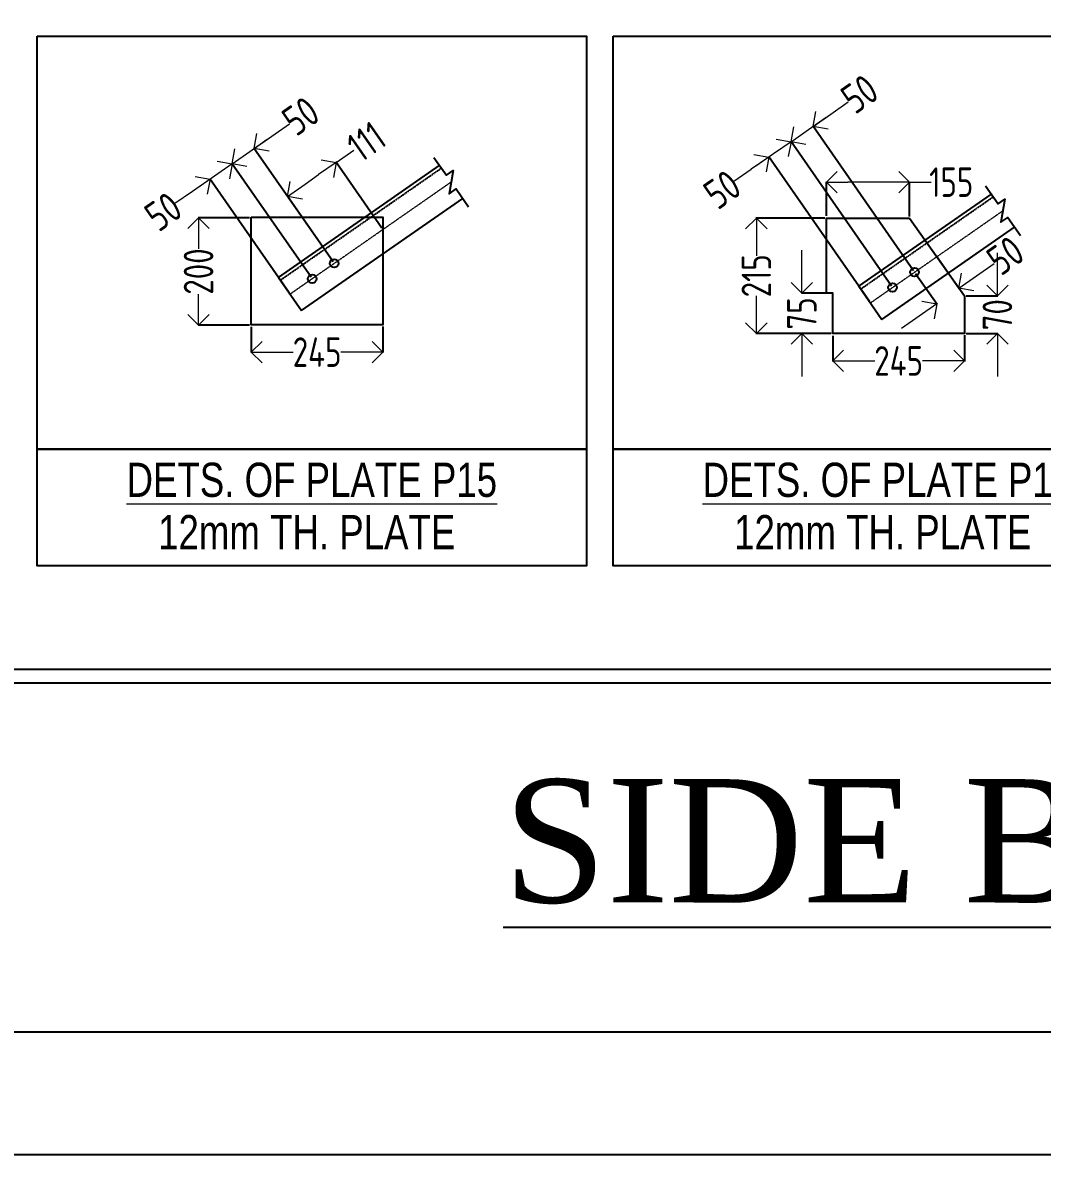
# Model space of a CAD drawing. Header units: millimetres. Extents: x 3470347 to 5996549, y -3470518 to 17149644.
# Drawn here: x 4844489 to 4851320, y 6791073 to 6798657 of the extents above; entities that cross this region are included whole.
import ezdxf
from ezdxf.enums import TextEntityAlignment as Align

# ---------------------------------------------------------------- set-up
doc = ezdxf.new("R2010")
doc.units = ezdxf.units.MM
doc.header["$MEASUREMENT"] = 0
doc.header["$PDMODE"] = 35
doc.header["$PDSIZE"] = -5
doc.linetypes.add('DASHED2', pattern=[0.375, 0.25, -0.125])
doc.linetypes.add('HIDDEN', pattern=[0.375, 0.25, -0.125])
doc.layers.get('0').update_dxf_attribs({"linetype": 'CONTINUOUS', "lineweight": 25})
doc.layers.get('DEFPOINTS').update_dxf_attribs({"linetype": 'CONTINUOUS', "lineweight": 25})
doc.layers.add('lintel', color=2, linetype='CONTINUOUS')
for name, color, linetype, lineweight in [('rDIMension', 1, 'CONTINUOUS', 18), ('rPCC DASH', 9, 'HIDDEN', 15), ('rRCC 1', 3, 'CONTINUOUS', 25), ('rRCC 2', 40, 'CONTINUOUS', 15), ('SHEET', 7, 'CONTINUOUS', 15)]:
    doc.layers.add(name, color=color, linetype=linetype, lineweight=lineweight)
doc.styles.add('Arial', font='arial.ttf', dxfattribs={"height": 0.2})
doc.styles.add('DIM', font='geniso.shx', dxfattribs={"width": 0.85})
doc.styles.get("Standard").update_dxf_attribs({"font": ''})
doc.styles.get('Standard').set_extended_font_data('AR CENA')
doc.dimstyles.new('ST-50', dxfattribs={"dimscale": 100, "dimtxt": 2.5, "dimasz": 2, "dimexe": 0.18, "dimexo": 0.0625, "dimgap": 0.2, "dimtad": 0, "dimdec": 0, "dimlfac": 0.5, "dimzin": 0, "dimdsep": 46, "dimtxsty": 'DIM', "dimblk": 'OPEN90', "dimcen": 0.09, "dimclrd": 256, "dimclrt": 7, "dimadec": 0, "dimazin": 0, "dimtfac": 1, "dimtdec": 0, "dimtofl": 0, "dimtmove": 0, "dimatfit": 3, "dimldrblk": 'OPEN90', "dimfxl": 1, "dimtolj": 1, "dimtzin": 0, "dimlwd": -1, "dimarcsym": 0})

# ---------------------------------------------------------------- blocks, each defined once
blk = doc.blocks.new('_Open90')
at = {"color": 0, "linetype": 'ByBlock', "lineweight": -2}
for p, q in [((0, 0), (-1, 0)), ((-0.5, 0.5), (0, 0)), ((0, 0), (-0.5, -0.5))]:
    blk.add_line(p, q, dxfattribs=at)
blk = doc.blocks.new('*D1655')
at = {"layer": 'DEFPOINTS', "color": 0, "linetype": 'ByBlock'}
for p in [(1102073.2, -2132009.7), (1102453.1, -2132380.6), (1102371.1, -2132437.7)]:
    blk.add_point(p, dxfattribs=at)
at = {"layer": 'rDIMension', "ltscale": 0.5}
for p, q in [((1102220.9, -2131906.8), (1102286.6, -2131861.1)), ((1102007.5, -2132055.4), (1101941.8, -2132101.1))]:
    blk.add_line(p, q, dxfattribs=at)
at = {"layer": 'rDIMension', "color": 0, "lineweight": -2, "ltscale": 0.5}
for p, q in [((1102449.6, -2132375.4), (1102154.2, -2131951.1)), ((1102367.5, -2132432.6), (1102072.1, -2132008.2))]:
    blk.add_line(p, q, dxfattribs=at)
at = {"layer": 'rDIMension', "linetype": 'ByBlock', "xscale": 80, "yscale": 80, "zscale": 80}
for p, rotation in [((1102155.2, -2131952.5), 214.8382328602635), ((1102073.2, -2132009.7), 34.83823286026357)]:
    blk.add_blockref('_Open90', p, dxfattribs=dict(at, rotation=rotation))
at = {"layer": 'rDIMension', "color": 7, "linetype": 'ByBlock', "insert": (1101899.5, -2132130.5), "char_height": 110, "attachment_point": 5, "rotation": 34.8382, "style": 'DIM'}
blk.add_mtext('\\A1;50', dxfattribs=at)
blk = doc.blocks.new('*D1656')
at = {"layer": 'DEFPOINTS', "color": 0, "linetype": 'ByBlock'}
for p in [(1102237.4, -2131895.6), (1102535.2, -2132323.4), (1102453.1, -2132380.6)]:
    blk.add_point(p, dxfattribs=at)
at = {"layer": 'rDIMension', "ltscale": 0.5}
for p, q in [((1102303.1, -2131849.9), (1102368.7, -2131804.2)), ((1102089.7, -2131998.4), (1102024, -2132044.1))]:
    blk.add_line(p, q, dxfattribs=at)
at = {"layer": 'rDIMension', "color": 0, "lineweight": -2, "ltscale": 0.5}
for p, q in [((1102531.7, -2132318.3), (1102236.4, -2131894.1)), ((1102449.6, -2132375.4), (1102154.3, -2131951.2))]:
    blk.add_line(p, q, dxfattribs=at)
at = {"layer": 'rDIMension', "linetype": 'ByBlock', "xscale": 80, "yscale": 80, "zscale": 80}
for p, rotation in [((1102237.4, -2131895.6), 214.8382328590442), ((1102155.3, -2131952.7), 34.83823285904425)]:
    blk.add_blockref('_Open90', p, dxfattribs=dict(at, rotation=rotation))
at = {"layer": 'rDIMension', "color": 7, "linetype": 'ByBlock', "insert": (1102411.1, -2131774.7), "char_height": 110, "attachment_point": 5, "rotation": 34.8382, "style": 'DIM'}
blk.add_mtext('\\A1;50', dxfattribs=at)
blk = doc.blocks.new('*D1657')
at = {"layer": 'DEFPOINTS', "color": 0, "linetype": 'ByBlock'}
for p in [(1102226.9, -2132153.8), (1102030.5, -2132553.8), (1102226.9, -2132553.8)]:
    blk.add_point(p, dxfattribs=at)
at = {"layer": 'rDIMension', "color": 0, "lineweight": -2, "ltscale": 0.5}
for p, q in [((1102220.7, -2132153.8), (1102028.7, -2132153.8)), ((1102220.7, -2132553.8), (1102028.7, -2132553.8))]:
    blk.add_line(p, q, dxfattribs=at)
at = {"layer": 'rDIMension', "ltscale": 0.5}
for p, q in [((1102030.5, -2132233.8), (1102030.5, -2132269.6)), ((1102030.5, -2132473.8), (1102030.5, -2132438.1))]:
    blk.add_line(p, q, dxfattribs=at)
at = {"layer": 'rDIMension', "linetype": 'ByBlock', "xscale": 80, "yscale": 80, "zscale": 80}
for p, rotation in [((1102030.5, -2132153.8), 90), ((1102030.5, -2132553.8), 270)]:
    blk.add_blockref('_Open90', p, dxfattribs=dict(at, rotation=rotation))
at = {"layer": 'rDIMension', "color": 7, "linetype": 'ByBlock', "insert": (1102030.5, -2132353.8), "char_height": 110, "attachment_point": 5, "rotation": 90, "style": 'DIM'}
blk.add_mtext('\\A1;200', dxfattribs=at)
blk = doc.blocks.new('*D1658')
at = {"layer": 'DEFPOINTS', "color": 0, "linetype": 'ByBlock'}
for p in [(1102226.9, -2132553.8), (1102716.9, -2132552), (1102716.9, -2132653.9)]:
    blk.add_point(p, dxfattribs=at)
at = {"layer": 'rDIMension', "color": 0, "lineweight": -2, "ltscale": 0.5}
for p, q in [((1102226.9, -2132560.1), (1102226.9, -2132655.7)), ((1102716.9, -2132558.2), (1102716.9, -2132655.7))]:
    blk.add_line(p, q, dxfattribs=at)
at = {"layer": 'rDIMension', "ltscale": 0.5}
for p, q in [((1102306.9, -2132653.9), (1102383, -2132653.9)), ((1102636.9, -2132653.9), (1102560.8, -2132653.9))]:
    blk.add_line(p, q, dxfattribs=at)
at = {"layer": 'rDIMension', "linetype": 'ByBlock', "xscale": 80, "yscale": 80, "zscale": 80, "rotation": 180}
blk.add_blockref('_Open90', (1102226.9, -2132653.9), dxfattribs=at)
at = {"layer": 'rDIMension', "linetype": 'ByBlock', "xscale": 80, "yscale": 80, "zscale": 80}
blk.add_blockref('_Open90', (1102716.9, -2132653.9), dxfattribs=at)
at = {"layer": 'rDIMension', "color": 7, "linetype": 'ByBlock', "insert": (1102471.9, -2132653.9), "char_height": 110, "attachment_point": 5, "style": 'DIM'}
blk.add_mtext('\\A1;245', dxfattribs=at)
blk = doc.blocks.new('*D1659')
at = {"layer": 'DEFPOINTS', "color": 0, "linetype": 'ByBlock'}
for p in [(1102543.2, -2131947.4), (1102716.9, -2132197), (1102535.2, -2132323.4)]:
    blk.add_point(p, dxfattribs=at)
at = {"layer": 'rDIMension', "ltscale": 0.5}
for p, q in [((1102543.2, -2131947.4), (1102608.9, -2131901.7)), ((1102427.2, -2132028.2), (1102477.5, -2131993.1))]:
    blk.add_line(p, q, dxfattribs=at)
at = {"layer": 'rDIMension', "color": 0, "lineweight": -2, "ltscale": 0.5}
for p, q in [((1102713.3, -2132191.9), (1102542.2, -2131945.9)), ((1102531.7, -2132318.3), (1102360.5, -2132072.4))]:
    blk.add_line(p, q, dxfattribs=at)
at = {"layer": 'rDIMension', "linetype": 'ByBlock', "xscale": 80, "yscale": 80, "zscale": 80}
for p, rotation in [((1102543.2, -2131947.4), 34.83823285902137), ((1102361.5, -2132073.9), 214.8382328590213)]:
    blk.add_blockref('_Open90', p, dxfattribs=dict(at, rotation=rotation))
at = {"layer": 'rDIMension', "color": 7, "linetype": 'ByBlock', "insert": (1102655, -2131869.6), "char_height": 110, "attachment_point": 5, "rotation": 34.8382, "style": 'DIM'}
blk.add_mtext('\\A1;111', dxfattribs=at)
blk = doc.blocks.new('*D1660')
at = {"layer": 'DEFPOINTS', "color": 0, "linetype": 'ByBlock'}
for p in [(1104367.9, -2132154.8), (1104107.2, -2132584.8), (1104391.9, -2132584.8)]:
    blk.add_point(p, dxfattribs=at)
at = {"layer": 'rDIMension', "color": 0, "lineweight": -2, "ltscale": 0.5}
for p, q in [((1104361.6, -2132154.8), (1104105.4, -2132154.8)), ((1104385.6, -2132584.8), (1104105.4, -2132584.8))]:
    blk.add_line(p, q, dxfattribs=at)
at = {"layer": 'rDIMension', "ltscale": 0.5}
for p, q in [((1104107.2, -2132234.8), (1104107.2, -2132294.9)), ((1104107.2, -2132504.8), (1104107.2, -2132444.7))]:
    blk.add_line(p, q, dxfattribs=at)
at = {"layer": 'rDIMension', "linetype": 'ByBlock', "xscale": 80, "yscale": 80, "zscale": 80}
for p, rotation in [((1104107.2, -2132154.8), 90), ((1104107.2, -2132584.8), 270)]:
    blk.add_blockref('_Open90', p, dxfattribs=dict(at, rotation=rotation))
at = {"layer": 'rDIMension', "color": 7, "linetype": 'ByBlock', "insert": (1104107.2, -2132369.8), "char_height": 110, "attachment_point": 5, "rotation": 90, "style": 'DIM'}
blk.add_mtext('\\A1;215', dxfattribs=at)
blk = doc.blocks.new('*D1661')
at = {"layer": 'DEFPOINTS', "color": 0, "linetype": 'ByBlock'}
for p in [(1104276.5, -2132434.8), (1104391.9, -2132434.8), (1104391.9, -2132584.8)]:
    blk.add_point(p, dxfattribs=at)
at = {"layer": 'rDIMension', "ltscale": 0.5}
for p, q in [((1104276.5, -2132354.8), (1104276.5, -2132274.8)), ((1104276.5, -2132664.8), (1104276.5, -2132744.8))]:
    blk.add_line(p, q, dxfattribs=at)
at = {"layer": 'rDIMension', "color": 0, "lineweight": -2, "ltscale": 0.5}
for p, q in [((1104385.6, -2132434.8), (1104274.7, -2132434.8)), ((1104385.6, -2132584.8), (1104274.7, -2132584.8))]:
    blk.add_line(p, q, dxfattribs=at)
at = {"layer": 'rDIMension', "linetype": 'ByBlock', "xscale": 80, "yscale": 80, "zscale": 80}
for p, rotation in [((1104276.5, -2132434.8), 270), ((1104276.5, -2132584.8), 90)]:
    blk.add_blockref('_Open90', p, dxfattribs=dict(at, rotation=rotation))
at = {"layer": 'rDIMension', "color": 7, "linetype": 'ByBlock', "insert": (1104276.5, -2132509.8), "char_height": 110, "attachment_point": 5, "rotation": 90, "style": 'DIM'}
blk.add_mtext('\\A1;75', dxfattribs=at)
blk = doc.blocks.new('*D1662')
at = {"layer": 'DEFPOINTS', "color": 0, "linetype": 'ByBlock'}
for p in [(1104391.9, -2132586.6), (1104881.9, -2132584.8), (1104881.9, -2132686.7)]:
    blk.add_point(p, dxfattribs=at)
at = {"layer": 'rDIMension', "color": 0, "lineweight": -2, "ltscale": 0.5}
for p, q in [((1104391.9, -2132592.9), (1104391.9, -2132688.5)), ((1104881.9, -2132591), (1104881.9, -2132688.5))]:
    blk.add_line(p, q, dxfattribs=at)
at = {"layer": 'rDIMension', "ltscale": 0.5}
for p, q in [((1104471.9, -2132686.7), (1104547.9, -2132686.7)), ((1104801.9, -2132686.7), (1104725.8, -2132686.7))]:
    blk.add_line(p, q, dxfattribs=at)
at = {"layer": 'rDIMension', "linetype": 'ByBlock', "xscale": 80, "yscale": 80, "zscale": 80, "rotation": 180}
blk.add_blockref('_Open90', (1104391.9, -2132686.7), dxfattribs=at)
at = {"layer": 'rDIMension', "linetype": 'ByBlock', "xscale": 80, "yscale": 80, "zscale": 80}
blk.add_blockref('_Open90', (1104881.9, -2132686.7), dxfattribs=at)
at = {"layer": 'rDIMension', "color": 7, "linetype": 'ByBlock', "insert": (1104636.9, -2132686.7), "char_height": 110, "attachment_point": 5, "style": 'DIM'}
blk.add_mtext('\\A1;245', dxfattribs=at)
blk = doc.blocks.new('*D1663')
at = {"layer": 'DEFPOINTS', "color": 0, "linetype": 'ByBlock'}
for p in [(1104367.9, -2132021), (1104367.9, -2132152.9), (1104677.9, -2132154.8)]:
    blk.add_point(p, dxfattribs=at)
at = {"layer": 'rDIMension', "color": 0, "lineweight": -2, "ltscale": 0.5}
for p, q in [((1104367.9, -2132146.6), (1104367.9, -2132019.2)), ((1104677.9, -2132148.5), (1104677.9, -2132019.2))]:
    blk.add_line(p, q, dxfattribs=at)
at = {"layer": 'rDIMension', "ltscale": 0.5}
for p, q in [((1104597.9, -2132021), (1104447.9, -2132021)), ((1104677.9, -2132021), (1104757.9, -2132021))]:
    blk.add_line(p, q, dxfattribs=at)
at = {"layer": 'rDIMension', "linetype": 'ByBlock', "xscale": 80, "yscale": 80, "zscale": 80, "rotation": 180}
blk.add_blockref('_Open90', (1104367.9, -2132021), dxfattribs=at)
at = {"layer": 'rDIMension', "linetype": 'ByBlock', "xscale": 80, "yscale": 80, "zscale": 80}
blk.add_blockref('_Open90', (1104677.9, -2132021), dxfattribs=at)
at = {"layer": 'rDIMension', "color": 7, "linetype": 'ByBlock', "insert": (1104832.8, -2132021), "char_height": 110, "attachment_point": 5, "style": 'DIM'}
blk.add_mtext('\\A1;155', dxfattribs=at)
blk = doc.blocks.new('*D1664')
at = {"layer": 'DEFPOINTS', "color": 0, "linetype": 'ByBlock'}
for p in [(1104154.1, -2131927.5), (1104614.1, -2132413.4), (1104532, -2132470.5)]:
    blk.add_point(p, dxfattribs=at)
at = {"layer": 'rDIMension', "ltscale": 0.5}
for p, q in [((1104301.9, -2131824.7), (1104367.5, -2131779)), ((1104088.5, -2131973.3), (1104022.8, -2132019))]:
    blk.add_line(p, q, dxfattribs=at)
at = {"layer": 'rDIMension', "color": 0, "lineweight": -2, "ltscale": 0.5}
for p, q in [((1104610.5, -2132408.2), (1104235.2, -2131868.9)), ((1104528.5, -2132465.4), (1104153.1, -2131926.1))]:
    blk.add_line(p, q, dxfattribs=at)
at = {"layer": 'rDIMension', "linetype": 'ByBlock', "xscale": 80, "yscale": 80, "zscale": 80}
for p, rotation in [((1104236.2, -2131870.4), 214.8382328596539), ((1104154.1, -2131927.5), 34.83823285965391)]:
    blk.add_blockref('_Open90', p, dxfattribs=dict(at, rotation=rotation))
at = {"layer": 'rDIMension', "color": 7, "linetype": 'ByBlock', "insert": (1103980.5, -2132048.4), "char_height": 110, "attachment_point": 5, "rotation": 34.8382, "style": 'DIM'}
blk.add_mtext('\\A1;50', dxfattribs=at)
blk = doc.blocks.new('*D1665')
at = {"layer": 'DEFPOINTS', "color": 0, "linetype": 'ByBlock'}
for p in [(1104318.3, -2131813.3), (1104696.2, -2132356.3), (1104614.1, -2132413.4)]:
    blk.add_point(p, dxfattribs=at)
at = {"layer": 'rDIMension', "ltscale": 0.5}
for p, q in [((1104383.9, -2131767.6), (1104449.6, -2131721.9)), ((1104170.5, -2131916.1), (1104104.9, -2131961.8))]:
    blk.add_line(p, q, dxfattribs=at)
at = {"layer": 'rDIMension', "color": 0, "lineweight": -2, "ltscale": 0.5}
for p, q in [((1104692.6, -2132351.1), (1104317.2, -2131811.8)), ((1104610.5, -2132408.2), (1104235.2, -2131868.9))]:
    blk.add_line(p, q, dxfattribs=at)
at = {"layer": 'rDIMension', "linetype": 'ByBlock', "xscale": 80, "yscale": 80, "zscale": 80}
for p, rotation in [((1104318.3, -2131813.3), 214.8382328598728), ((1104236.2, -2131870.4), 34.83823285987289)]:
    blk.add_blockref('_Open90', p, dxfattribs=dict(at, rotation=rotation))
at = {"layer": 'rDIMension', "color": 7, "linetype": 'ByBlock', "insert": (1104491.9, -2131692.4), "char_height": 110, "attachment_point": 5, "rotation": 34.8382, "style": 'DIM'}
blk.add_mtext('\\A1;50', dxfattribs=at)
blk = doc.blocks.new('*D1666')
at = {"layer": 'DEFPOINTS', "color": 0, "linetype": 'ByBlock'}
for p in [(1104778.8, -2132298.2), (1104696.2, -2132356.3), (1104861.5, -2132415.8)]:
    blk.add_point(p, dxfattribs=at)
at = {"layer": 'rDIMension', "color": 0, "lineweight": -2, "ltscale": 0.5}
for p, q in [((1104782.3, -2132303.3), (1104862.6, -2132417.3)), ((1104699.8, -2132361.4), (1104780, -2132475.4))]:
    blk.add_line(p, q, dxfattribs=at)
at = {"layer": 'rDIMension', "ltscale": 0.5}
for p, q in [((1104927, -2132369.8), (1104992.4, -2132323.8)), ((1104713.5, -2132520), (1104648.1, -2132566))]:
    blk.add_line(p, q, dxfattribs=at)
at = {"layer": 'rDIMension', "linetype": 'ByBlock', "yscale": 80, "zscale": 80}
for p, xscale, rotation in [((1104861.5, -2132415.8), 80, 215.1244039265666), ((1104779, -2132473.9), 79.99999999999997, 35.12440392656661)]:
    blk.add_blockref('_Open90', p, dxfattribs=dict(at, xscale=xscale, rotation=rotation))
at = {"layer": 'rDIMension', "color": 7, "linetype": 'ByBlock', "insert": (1105034.6, -2132294.1), "char_height": 110, "attachment_point": 5, "rotation": 35.1244, "style": 'DIM'}
blk.add_mtext('\\A1;50', dxfattribs=at)
blk = doc.blocks.new('*D1667')
at = {"layer": 'DEFPOINTS', "color": 0, "linetype": 'ByBlock'}
for p in [(1104881.9, -2132444.8), (1104881.9, -2132584.8), (1105004.7, -2132584.8)]:
    blk.add_point(p, dxfattribs=at)
at = {"layer": 'rDIMension', "ltscale": 0.5}
for p, q in [((1105004.7, -2132364.8), (1105004.7, -2132284.8)), ((1105004.7, -2132664.8), (1105004.7, -2132744.8))]:
    blk.add_line(p, q, dxfattribs=at)
at = {"layer": 'rDIMension', "color": 0, "lineweight": -2, "ltscale": 0.5}
for p, q in [((1104888.1, -2132444.8), (1105006.5, -2132444.8)), ((1104888.1, -2132584.8), (1105006.5, -2132584.8))]:
    blk.add_line(p, q, dxfattribs=at)
at = {"layer": 'rDIMension', "linetype": 'ByBlock', "xscale": 80, "yscale": 80, "zscale": 80}
for p, rotation in [((1105004.7, -2132444.8), 270), ((1105004.7, -2132584.8), 90)]:
    blk.add_blockref('_Open90', p, dxfattribs=dict(at, rotation=rotation))
at = {"layer": 'rDIMension', "color": 7, "linetype": 'ByBlock', "insert": (1105004.7, -2132514.8), "char_height": 110, "attachment_point": 5, "rotation": 90, "style": 'DIM'}
blk.add_mtext('\\A1;70', dxfattribs=at)
blk = doc.blocks.new('BRP')
at = {"color": 5, "linetype": 'DASHED2', "ltscale": 0.25}
for p, q in [((1102335.1, -2132386), (1102935.5, -2131968.1)), ((1104496, -2132418.8), (1104989, -2132075.7))]:
    blk.add_line(p, q, dxfattribs=at)
at = {"layer": 'lintel', "color": 5, "linetype": 'ByBlock'}
for p, q in [((1102328.2, -2132376.1), (1102928.6, -2131958.3)), ((1104489.2, -2132408.9), (1104982.1, -2132065.9)), ((1102413.9, -2132499.3), (1103014.3, -2132081.4)), ((1104574.9, -2132532.1), (1105068.4, -2132188.5)), ((1102328.2, -2132376.1), (1102413.9, -2132499.3)), ((1104489.2, -2132408.9), (1104574.9, -2132532.1))]:
    blk.add_line(p, q, dxfattribs=at)
at = {"layer": 'lintel', "color": 1, "linetype": 'ByBlock'}
for points in [[(1101429.9, -2131477), (1103474.4, -2131477), (1103474.4, -2133015.1), (1101429.9, -2133015.1)], [(1103574.4, -2131477), (1105619, -2131477), (1105619, -2133015.1), (1103574.4, -2133015.1)], [(1101429.9, -2133015.1), (1103474.4, -2133015.1), (1103474.4, -2133449.5), (1101429.9, -2133449.5)], [(1103574.4, -2133015.1), (1105619, -2133015.1), (1105619, -2133449.5), (1103574.4, -2133449.5)]]:
    blk.add_lwpolyline(points, close=True, dxfattribs=at)
at = {"layer": 'lintel', "color": 5, "linetype": 'ByBlock'}
for points in [[(1102906.5, -2131928.7), (1102953.4, -2131995.2), (1102978.9, -2131977.2), (1102963.8, -2132064.1), (1102989.3, -2132046.2), (1103036.1, -2132112.7)], [(1104960.5, -2132035.2), (1105007.3, -2132101.7), (1105032.8, -2132083.8), (1105017.7, -2132170.6), (1105043.2, -2132152.7), (1105090, -2132219.2)]]:
    blk.add_lwpolyline(points, dxfattribs=at)
at = {"layer": 'lintel', "color": 4, "linetype": 'ByBlock'}
for points in [[(1102226.9, -2132152), (1102716.9, -2132152), (1102716.9, -2132552), (1102226.9, -2132552)], [(1104677.9, -2132154.8), (1104881.9, -2132444.8), (1104881.9, -2132584.8), (1104391.9, -2132584.8), (1104391.9, -2132434.8), (1104367.9, -2132434.8), (1104367.9, -2132154.8)]]:
    blk.add_lwpolyline(points, close=True, dxfattribs=at)
at = {"layer": 'rPCC DASH', "linetype": 'DASHED2', "ltscale": 0.35}
for p, q in [((1102371.1, -2132437.7), (1102971.5, -2132019.8)), ((1104532, -2132470.5), (1105025.3, -2132127.2))]:
    blk.add_line(p, q, dxfattribs=at)
at = {"layer": 'rRCC 1', "color": 40, "true_color": 0xf8d731}
for centre in [(1102535.2, -2132323.4), (1104696.2, -2132356.3), (1102453.1, -2132380.6), (1104614.1, -2132413.4)]:
    blk.add_circle(centre, 16, dxfattribs=at)
at = {"layer": 'rRCC 2', "width": 0.8}
for s, p in [('%%UDETS. OF PLATE P15', (1102452.2, -2133129.4)), ('%%UDETS. OF PLATE P16', (1104596.7, -2133129.4)), ('12mm TH. PLATE ', (1102452.2, -2133324.3)), ('12mm TH. PLATE ', (1104596.7, -2133324.3))]:
    blk.add_text(s, height=127.5, dxfattribs=at).set_placement(p, align=Align.MIDDLE_CENTER)
at = {"layer": 'rDIMension', "ltscale": 0.5}
for p1, p2, distance, override, picture, middle in [((1104614.1, -2132413.4), (1104696.2, -2132356.3), 661.5, {"dimtxt": 1.1, "dimasz": 0.8, "dimexe": 0.018, "dimgap": 0.001, "dimblk": 'Open90'}, '*D1665', (1104491.9, -2131692.4)), ((1102453.1, -2132380.6), (1102535.2, -2132323.4), 521.3, {"dimtxt": 1.1, "dimasz": 0.8, "dimexe": 0.018, "dimgap": 0.001}, '*D1656', (1102411.1, -2131774.7)), ((1102535.2, -2132323.4), (1102716.9, -2132197), 304.1, {"dimtxt": 1.1, "dimasz": 0.8, "dimexe": 0.018, "dimgap": 0.001, "dimblk": 'Open90'}, '*D1659', (1102655, -2131869.6)), ((1104614.1, -2132413.4), (1104532, -2132470.5), -661.5, {"dimtxt": 1.1, "dimasz": 0.8, "dimexe": 0.018, "dimgap": 0.001, "dimblk": 'Open90'}, '*D1664', (1103980.5, -2132048.4)), ((1102453.1, -2132380.6), (1102371.1, -2132437.7), -521.5, {"dimtxt": 1.1, "dimasz": 0.8, "dimexe": 0.018, "dimgap": 0.001}, '*D1655', (1101899.5, -2132130.5)), ((1104696.2, -2132356.3), (1104778.8, -2132298.2), -143.9, {"dimtxt": 1.1, "dimasz": 0.8, "dimexe": 0.018, "dimgap": 0.001, "dimblk": 'Open90'}, '*D1666', (1105034.6, -2132294.1))]:
    dim = blk.add_aligned_dim(p1=p1, p2=p2, distance=distance, dimstyle='ST-50', override=override, dxfattribs=at)
    dim.commit()
    dim.dimension.update_dxf_attribs({"geometry": picture, "text_midpoint": middle})
dim = blk.add_linear_dim(base=(1104367.9, -2132021), p1=(1104677.9, -2132154.8), p2=(1104367.9, -2132152.9), dimstyle='ST-50', override={"dimtxt": 1.1, "dimasz": 0.8, "dimexe": 0.018, "dimgap": 0.001, "dimblk": 'Open90'}, dxfattribs=at)
dim.commit()
dim.dimension.update_dxf_attribs({"geometry": '*D1663', "text_midpoint": (1104832.8, -2132021), "dimtype": 128})
for base, p1, p2, override, picture, middle in [((1102030.5, -2132553.8), (1102226.9, -2132153.8), (1102226.9, -2132553.8), {"dimtxt": 1.1, "dimasz": 0.8, "dimexe": 0.018, "dimgap": 0.001}, '*D1657', (1102030.5, -2132353.8)), ((1104107.2, -2132584.8), (1104367.9, -2132154.8), (1104391.9, -2132584.8), {"dimtxt": 1.1, "dimasz": 0.8, "dimexe": 0.018, "dimgap": 0.001, "dimblk": 'Open90'}, '*D1660', (1104107.2, -2132369.8)), ((1104276.5, -2132434.8), (1104391.9, -2132584.8), (1104391.9, -2132434.8), {"dimtxt": 1.1, "dimasz": 0.8, "dimexe": 0.018, "dimgap": 0.001, "dimblk": 'Open90'}, '*D1661', (1104276.5, -2132509.8)), ((1105004.7, -2132584.8), (1104881.9, -2132444.8), (1104881.9, -2132584.8), {"dimtxt": 1.1, "dimasz": 0.8, "dimexe": 0.018, "dimgap": 0.001, "dimblk": 'Open90'}, '*D1667', (1105004.7, -2132514.8))]:
    dim = blk.add_linear_dim(base=base, p1=p1, p2=p2, angle=90, dimstyle='ST-50', override=override, dxfattribs=at)
    dim.commit()
    dim.dimension.update_dxf_attribs({"geometry": picture, "text_midpoint": middle})
for base, p1, p2, override, picture, middle in [((1102716.9, -2132653.9), (1102226.9, -2132553.8), (1102716.9, -2132552), {"dimtxt": 1.1, "dimasz": 0.8, "dimexe": 0.018, "dimgap": 0.001}, '*D1658', (1102471.9, -2132653.9)), ((1104881.9, -2132686.7), (1104391.9, -2132586.6), (1104881.9, -2132584.8), {"dimtxt": 1.1, "dimasz": 0.8, "dimexe": 0.018, "dimgap": 0.001, "dimblk": 'Open90'}, '*D1662', (1104636.9, -2132686.7))]:
    dim = blk.add_linear_dim(base=base, p1=p1, p2=p2, dimstyle='ST-50', override=override, dxfattribs=at)
    dim.commit()
    dim.dimension.update_dxf_attribs({"geometry": picture, "text_midpoint": middle})

msp = doc.modelspace()

# ---------------------------------------------------------------- linework, layer by layer
at = {"lineweight": 25}
for p, q in [((4836029.5, 6794324.26, 0), (4872903.88, 6794324.26, 0)), ((4836029.5, 6794233.35, 0), (4872903.88, 6794233.35, 0))]:
    msp.add_line(p, q, dxfattribs=at)
at = {"color": 192, "lineweight": 25, "elevation": 0}
msp.add_lwpolyline([(4835207.63, 6791073.07), (4878355.87, 6791073.07), (4878355.87, 6821581.96), (4835207.63, 6821581.96)], close=True, dxfattribs=at)
at = {"layer": 'SHEET', "color": 220, "lineweight": 25, "elevation": 0}
msp.add_lwpolyline([(4836029.5, 6791893.4), (4877533.99, 6791893.4), (4877533.99, 6820761.63), (4836029.5, 6820761.63)], close=True, dxfattribs=at)

# ---------------------------------------------------------------- block references
at = {"layer": 'lintel', "color": 5, "linetype": 'ByBlock', "xscale": 1.799418898218393, "yscale": 1.799418898218393, "zscale": 1.799418898218393}
msp.add_blockref('BRP', (2862652.54, 10633986.66), dxfattribs=at)

# ---------------------------------------------------------------- texts
at = {"color": 7, "lineweight": 25, "insert": (4854466.69, 6793167.99, 0), "char_height": 826.2469, "width": 34016.3184, "attachment_point": 5, "style": 'Arial'}
msp.add_mtext('{\\ftimes new roman|b0|i0|c0|p0;\\LSIDE BRACING DETAIL}', dxfattribs=at)

doc.saveas('drawing.dxf')
